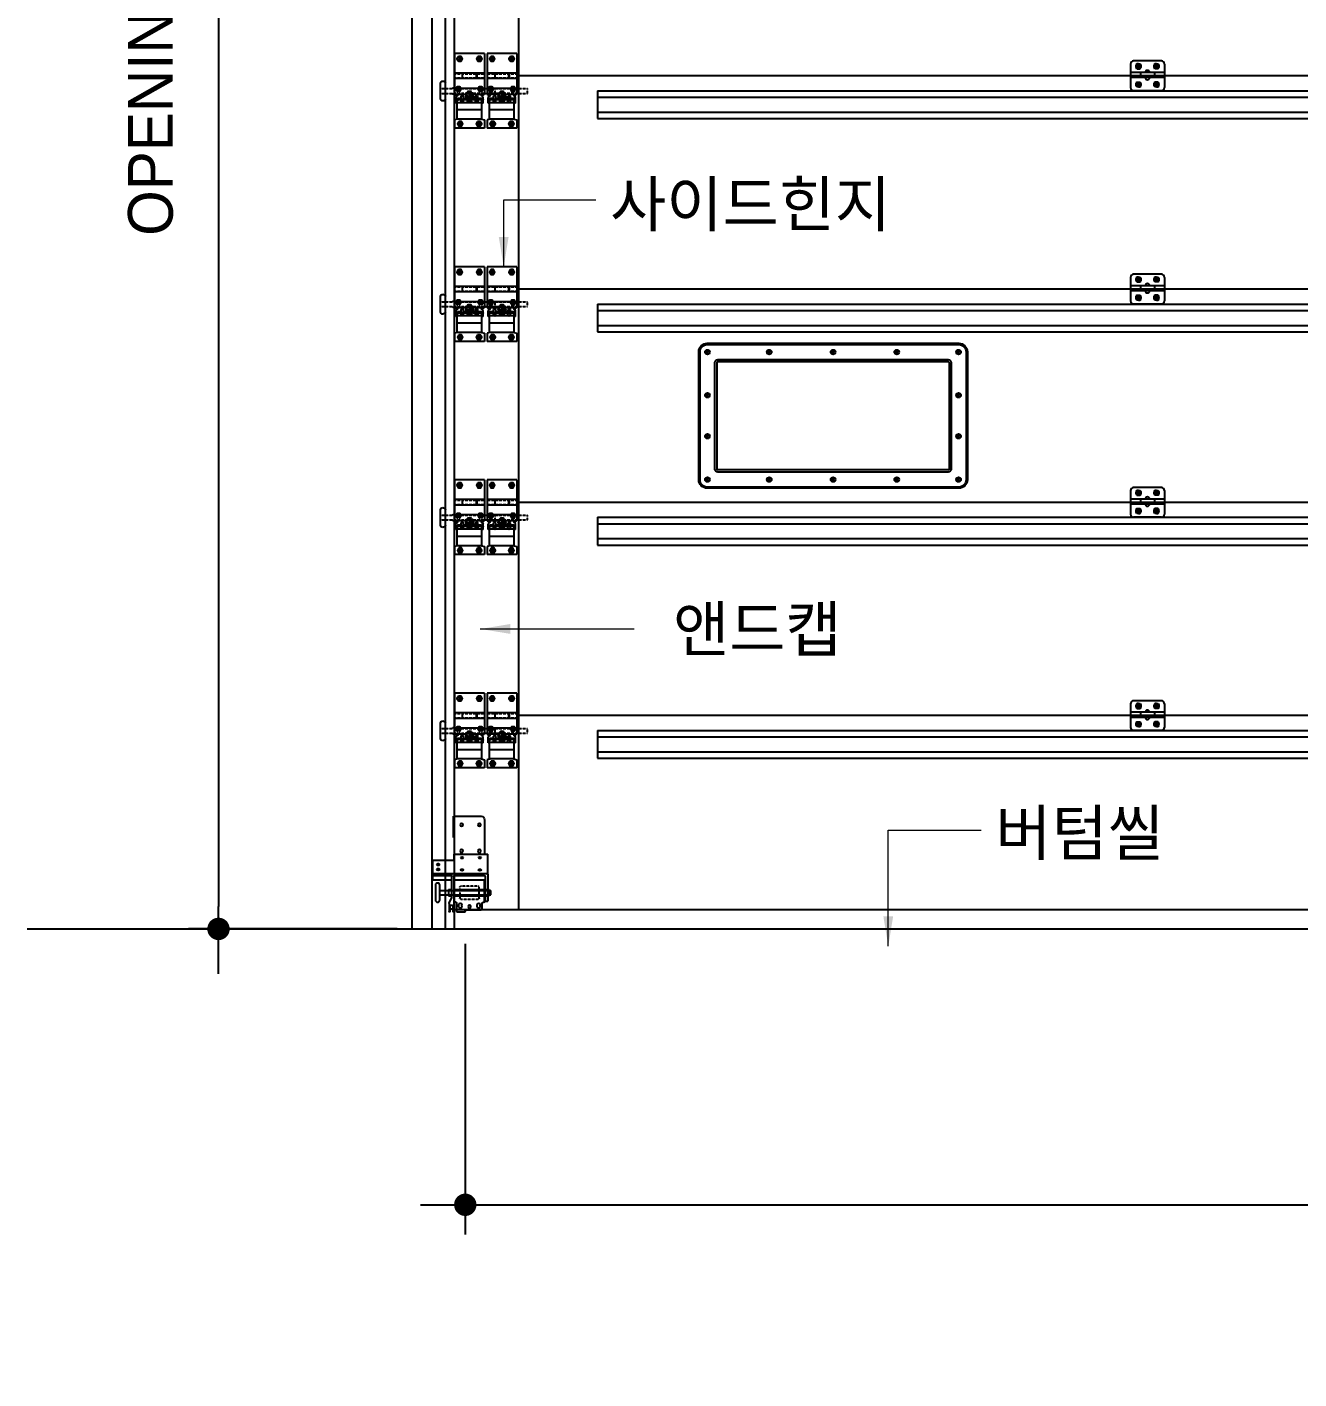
# Model space of a CAD drawing. Header units: millimetres. Extents: x 204328 to 274136, y -196910 to -178068.
# Drawn here: x 249607 to 252591, y -190559 to -187390 of the extents above; entities that cross this region are included whole.
import ezdxf

# ---------------------------------------------------------------- set-up
doc = ezdxf.new("R2010")
doc.units = ezdxf.units.MM
doc.linetypes.add('HIDDEN', pattern=[0.375, 0.25, -0.125])
doc.layers.get('Defpoints').update_dxf_attribs({"color": 140})
doc.layers.add('A-DIMS', color=7, linetype='Continuous', lineweight=25)
doc.layers.add('A-MKXS-TEXT1', color=3, linetype='Continuous', lineweight=25)
for name, color, linetype in [('CONC', 2, 'Continuous'), ('FIN', 8, 'Continuous'), ('LINE', 8, 'Continuous'), ('OHD Frame', 2, 'Continuous')]:
    doc.layers.add(name, color=color, linetype=linetype)
doc.styles.add('HY울릉도L', font='')
doc.styles.add('돋움', font='')
doc.styles.add('돋움체', font='')
doc.styles.get('HY울릉도L').set_extended_font_data('Dotum')
doc.styles.get('돋움').set_extended_font_data('Dotum')
doc.styles.get('돋움체').set_extended_font_data('DotumChe')
doc.dimstyles.new('CDIM', dxfattribs={"dimtxt": 3, "dimasz": 1.5, "dimexe": 2, "dimexo": 1, "dimgap": 1, "dimtad": 1, "dimdec": 0, "dimrnd": 0.5, "dimzin": 0, "dimdsep": 32, "dimlunit": 6, "dimtxsty": 'HY울릉도L', "dimblk1": '_CIDOT', "dimblk2": '_CIDOT', "dimsah": 1, "dimcen": 5.5, "dimclrd": 2, "dimclre": 2, "dimclrt": 7, "dimadec": 0, "dimazin": 0, "dimtfac": 1, "dimtdec": 0, "dimtix": 1, "dimtmove": 2, "dimatfit": 1, "dimldrblk": '_CIDOT', "dimfxl": 1, "dimtolj": 1, "dimtzin": 0, "dimlwd": -1, "dimarcsym": 0})
doc.dimstyles.new('ISO-25', dxfattribs={"dimtxt": 2.5, "dimasz": 2.5, "dimexe": 1.25, "dimexo": 0.625, "dimtad": 1, "dimdsep": 46, "dimtxsty": 'Standard', "dimcen": 2.5, "dimadec": 0, "dimazin": 0, "dimtfac": 1, "dimtmove": 0, "dimatfit": 3, "dimfxl": 1, "dimarcsym": 0})

# ---------------------------------------------------------------- blocks, each defined once
blk = doc.blocks.new('중간힌지')
at = {"color": 8, "linetype": 'Continuous'}
for p, q in [((-53555.8, -19808.1), (-53620.8, -19808.1)), ((-53593.3, -19835.2), (-53628.3, -19835.2)), ((-53548.3, -19835.2), (-53593.3, -19835.2)), ((-53593.3, -19847.2), (-53628.3, -19847.2)), ((-53548.3, -19847.2), (-53593.3, -19847.2)), ((-53555.8, -19878.1), (-53620.8, -19878.1))]:
    blk.add_line(p, q, dxfattribs=at)
at = {"color": 8}
for p, q in [((-53628.3, -19815.6), (-53628.3, -19870.6)), ((-53613.2, -19815), (-53615, -19817.5)), ((-53615, -19817.5), (-53615, -19823.8)), ((-53613.2, -19826.3), (-53615, -19823.8)), ((-53609.3, -19815), (-53613.2, -19815)), ((-53613.2, -19826.3), (-53605.5, -19826.3)), ((-53609.3, -19815), (-53605.5, -19815)), ((-53605.5, -19815), (-53603.7, -19817.5)), ((-53605.5, -19826.3), (-53603.7, -19823.8)), ((-53604.6, -19835.2), (-53604.6, -19847.2)), ((-53603.7, -19817.5), (-53603.7, -19823.8)), ((-53571.2, -19815), (-53573, -19817.5)), ((-53573, -19817.5), (-53573, -19823.8)), ((-53571.2, -19826.3), (-53573, -19823.8)), ((-53572.1, -19835.2), (-53572.1, -19847.2)), ((-53567.3, -19815), (-53571.2, -19815)), ((-53563.5, -19826.3), (-53571.2, -19826.3)), ((-53567.3, -19815), (-53563.5, -19815)), ((-53563.5, -19815), (-53561.7, -19817.5)), ((-53563.5, -19826.3), (-53561.7, -19823.8)), ((-53561.7, -19817.5), (-53561.7, -19823.8)), ((-53548.3, -19815.6), (-53548.3, -19870.6)), ((-53613.2, -19857.6), (-53615, -19860)), ((-53615, -19866.3), (-53615, -19860)), ((-53613.2, -19868.8), (-53615, -19866.3)), ((-53613.2, -19857.6), (-53605.5, -19857.6)), ((-53609.3, -19868.8), (-53613.2, -19868.8)), ((-53609.3, -19868.8), (-53605.5, -19868.8)), ((-53605.5, -19857.6), (-53603.7, -19860)), ((-53605.5, -19868.8), (-53603.7, -19866.3)), ((-53603.7, -19866.3), (-53603.7, -19860)), ((-53571.2, -19857.6), (-53573, -19860)), ((-53573, -19866.3), (-53573, -19860)), ((-53571.2, -19868.8), (-53573, -19866.3)), ((-53563.5, -19857.6), (-53571.2, -19857.6)), ((-53567.3, -19868.8), (-53571.2, -19868.8)), ((-53567.3, -19868.8), (-53563.5, -19868.8)), ((-53563.5, -19857.6), (-53561.7, -19860)), ((-53563.5, -19868.8), (-53561.7, -19866.3)), ((-53561.7, -19866.3), (-53561.7, -19860))]:
    blk.add_line(p, q, dxfattribs=at)
for centre, radius in [((-53609.3, -19820.6), 5.62), ((-53609.3, -19820.6), 3.53), ((-53609.3, -19820.6), 2.7), ((-53567.3, -19820.6), 5.62), ((-53567.3, -19820.6), 3.53), ((-53567.3, -19820.6), 2.7), ((-53609.3, -19863.2), 5.62), ((-53609.3, -19863.2), 3.53), ((-53609.3, -19863.2), 2.7), ((-53567.3, -19863.2), 5.62), ((-53567.3, -19863.2), 3.53), ((-53567.3, -19863.2), 2.7)]:
    blk.add_circle(centre, radius, dxfattribs=at)
for centre, radius, start, end in [((-53620.8, -19815.6), 7.5, 90, 180), ((-53555.8, -19815.6), 7.5, 0, 90), ((-53588.3, -19835.2), 5, 0, 180), ((-53620.8, -19870.6), 7.5, 180, 270), ((-53588.3, -19847.2), 5, 180, 0), ((-53555.8, -19870.6), 7.5, 270, 0)]:
    blk.add_arc(centre, radius, start, end, dxfattribs=at)
blk = doc.blocks.new('사이드힌지 입면')
at = {"color": 8}
for p, q in [((0, 175), (70, 175)), ((0, 175), (0, 79)), ((70, 175), (70, 79)), ((0, 129), (18, 129)), ((18, 129), (18, 116)), ((18.8, 129), (51.2, 129)), ((18.8, 116), (18.8, 129)), ((51.2, 116), (51.2, 129)), ((52, 129), (70, 129)), ((52, 129), (52, 116)), ((0, 116), (18, 116)), ((18.8, 116), (51.2, 116)), ((52, 116), (70, 116)), ((91.5, 68.7), (91.5, 105.3)), ((103, 68.7), (103, 105.2)), ((0, 93), (70, 93)), ((0, 79), (28, 79)), ((5.7, 75.3), (1, 79)), ((3, 58.6), (3, 71.8)), ((7, 76.6), (4, 79)), ((6, 22), (6, 64.2)), ((7, 69.2), (15.2, 69.2)), ((8, 66.2), (15, 66.2)), ((15, 61.5), (15, 66.2)), ((15.2, 69.2), (15.2, 74.7)), ((15.2, 61.6), (15.2, 65.5)), ((15.5, 68.5), (15.5, 74.6)), ((15.8, 65), (20.2, 65)), ((16, 68), (20, 68)), ((20.5, 68.5), (20.5, 74.6)), ((20.7, 69.2), (20.7, 74.7)), ((20.7, 69.2), (25.6, 69.2)), ((20.7, 61.6), (20.7, 65.5)), ((21, 69.2), (25.6, 69.2)), ((21, 66.2), (25.6, 66.2)), ((21, 66.2), (25.6, 66.2)), ((21, 61.5), (21, 66.2)), ((21, 65.6), (21, 65.7)), ((26.3, 70.9), (25.6, 69.2)), ((26, 74.9), (26, 73.7)), ((28, 82.1), (28, 76.2)), ((28, 76.2), (35, 73.2)), ((28.1, 72.2), (29.3, 72.2)), ((29.7, 71.5), (28.3, 68)), ((34.1, 79.2), (28.9, 80.8)), ((30, 60.1), (30, 71.2)), ((30.1, 83.7), (30.8, 83.7)), ((30.3, 67.3), (30.3, 70.7)), ((30.3, 70.7), (39.8, 70.7)), ((30.3, 67.3), (39.8, 67.3)), ((30.5, 84.3), (30.6, 84.4)), ((30.9, 83.8), (30.5, 84.1)), ((30.5, 83.4), (30.9, 83.7)), ((30.9, 82.9), (30.5, 83.2)), ((30.5, 82.5), (30.9, 82.8)), ((30.9, 82), (30.5, 82.3)), ((30.5, 81.5), (30.9, 81.9)), ((30.9, 81.1), (30.5, 81.4)), ((30.7, 80.8), (30.9, 81)), ((35, 78.1), (35, 73.2)), ((35, 73.2), (42, 76.2)), ((35.9, 79.2), (41.1, 80.8)), ((39.5, 83.8), (39.1, 84.1)), ((39.1, 83.4), (39.5, 83.7)), ((39.5, 82.9), (39.1, 83.2)), ((39.1, 82.5), (39.5, 82.8)), ((39.5, 82), (39.1, 82.3)), ((39.1, 81.5), (39.5, 81.9)), ((39.5, 81.1), (39.1, 81.4)), ((39.1, 80.6), (39.5, 81)), ((39.5, 83.7), (39.9, 83.7)), ((39.8, 67.3), (39.8, 70.7)), ((40, 60.1), (40, 71.2)), ((40, 69.2), (49.2, 69.2)), ((40, 66.2), (49, 66.2)), ((42, 82.1), (42, 76.2)), ((42, 79), (70, 79)), ((44, 74.9), (44, 73.7)), ((49, 61.5), (49, 66.2)), ((49, 65.6), (49, 65.7)), ((49.2, 61.6), (49.2, 65.5)), ((49.2, 69.2), (49.2, 74.7)), ((49.5, 68.5), (49.5, 74.6)), ((54.2, 65), (49.7, 65)), ((54, 68), (50, 68)), ((54.5, 68.5), (54.5, 74.6)), ((54.7, 61.6), (54.7, 65.5)), ((54.7, 69.2), (54.7, 74.7)), ((54.7, 69.2), (63, 69.2)), ((55, 66.2), (62, 66.2)), ((55, 61.5), (55, 66.2)), ((63, 76.6), (66, 79)), ((64, 22), (64, 64.2)), ((64.3, 75.3), (69, 79)), ((67, 58.6), (67, 71.8)), ((3, 58.6), (6, 58.6)), ((6, 59.5), (64, 59.5)), ((6, 42.5), (64, 42.5)), ((30, 60.1), (40, 60.1)), ((64, 58.6), (67, 58.6)), ((7, 21), (0, 19)), ((0, 19), (0, 0)), ((0, 0), (70, 0)), ((7, 21), (63, 21)), ((63, 21), (70, 19)), ((70, 19), (70, 0))]:
    blk.add_line(p, q, dxfattribs=at)
at = {"color": 8, "linetype": 'HIDDEN'}
for p, q in [((70, 127.5), (0, 127.5)), ((70, 117.5), (0, 117.5)), ((70, 92.5), (-25, 92.5)), ((-25, 81.5), (-25, 92.5)), ((70, 81.5), (-25, 81.5)), ((0, 81), (70, 81)), ((103, 92.5), (76, 92.5)), ((103, 81.5), (76, 81.5))]:
    blk.add_line(p, q, dxfattribs=at)
at = {"color": 8}
for points in [[(15.2, 168.1), (18.5, 162.5), (15.2, 156.9), (8.8, 156.9), (5.5, 162.5), (8.8, 168.1)], [(61.2, 168.1), (64.5, 162.5), (61.2, 156.9), (54.8, 156.9), (51.5, 162.5), (54.8, 168.1)], [(16.2, 15.6), (19.5, 10), (16.2, 4.4), (9.8, 4.4), (6.5, 10), (9.8, 15.6)], [(60.2, 15.6), (63.5, 10), (60.2, 4.4), (53.8, 4.4), (50.5, 10), (53.8, 15.6)]]:
    blk.add_lwpolyline(points, close=True, dxfattribs=at)
for points in [[(3.6, 93), (5.8, 96.6), (12.2, 96.6), (14.4, 93)], [(55.6, 93), (57.8, 96.6), (64.2, 96.6), (66.4, 93)]]:
    blk.add_lwpolyline(points, dxfattribs=at)
at = {"color": 8, "linetype": 'HIDDEN'}
for points in [[(14.4, 93), (15.5, 91), (12.2, 85.4), (5.8, 85.4), (2.5, 91), (3.6, 93)], [(66.4, 93), (67.5, 91), (64.2, 85.4), (57.8, 85.4), (54.5, 91), (55.6, 93)]]:
    blk.add_lwpolyline(points, dxfattribs=at)
at = {"color": 8}
for centre, radius in [((12, 162.5), 3.53), ((12, 162.5), 2.7), ((58, 162.5), 3.53), ((58, 162.5), 2.7), ((13, 10), 3.53), ((13, 10), 2.7), ((57, 10), 3.53), ((57, 10), 2.7)]:
    blk.add_circle(centre, radius, dxfattribs=at)
for centre, radius, start, end in [((98.2, 103.2), 7.07, 92.0158, 162.759), ((98, 105.2), 5, 0, 90), ((7.9, 70.8), 4.96, 102.1217, 168.8588), ((7, 65.2), 4, 90, 180), ((8, 64.2), 2, 90, 180), ((9, 91), 3.53, 33.9806, 146.0194), ((6.7, 76.2), 0.5, 282.1217, 51.4669), ((9, 91), 2.7, 47.0512, 132.9488), ((14.2, 65.5), 1.09, 2.0148, 39.6589), ((18, 72.2), 3.76, 42.9905, 137.0095), ((14.4, 68.5), 1.09, 2.0148, 39.6589), ((15.8, 65.5), 0.5, 180, 270), ((18, 72.2), 3.51, 44.5745, 135.4255), ((16, 68.5), 0.5, 180, 270), ((20, 68.5), 0.5, 270, 0), ((20.2, 65.5), 0.5, 270, 0), ((21.6, 68.5), 1.09, 140.3411, 177.9852), ((21.8, 65.5), 1.09, 140.3411, 177.9852), ((25.6, 69.2), 3, 270, 338.125), ((28.1, 70.2), 2, 90, 158.125), ((28.8, 80), 0.811, 82.9492, 174.5861), ((29.3, 71.7), 0.5, 338.125, 90), ((35, 80.3), 14.1, 249.2199, 290.7801), ((35, 78), 14.1, 249.2199, 290.7801), ((30.6, 84.2), 0.0908, 135, 225), ((36.1, 105.7), 22.2, 255.4144, 258.0189), ((30.6, 83.3), 0.0908, 135, 225), ((36.1, 104.8), 22.2, 255.4144, 278.8608), ((30.6, 82.4), 0.0908, 135, 225), ((36.1, 103.8), 22.2, 255.4144, 278.8608), ((30.6, 81.5), 0.0908, 135, 225), ((36.1, 102.9), 22.2, 255.4144, 278.8608), ((30.8, 83.8), 0.0908, 315, 45), ((30.8, 82.8), 0.0908, 315, 45), ((30.8, 81.9), 0.0908, 315, 45), ((30.8, 81), 0.0908, 315, 45), ((33.7, 78), 1.34, 7.0056, 69.4682), ((36.1, 105.7), 22.2, 265.0057, 278.8608), ((36.3, 78), 1.34, 110.5318, 172.9944), ((39.2, 84.2), 0.0908, 171.3665, 225), ((39.2, 83.3), 0.0908, 135, 225), ((39.2, 82.4), 0.0908, 135, 225), ((39.2, 81.5), 0.0908, 135, 225), ((39.4, 83.8), 0.0908, 315, 45), ((39.4, 82.8), 0.0908, 315, 45), ((39.4, 81.9), 0.0908, 315, 45), ((39.4, 81), 0.0908, 315, 45), ((41.2, 80), 0.811, 5.4139, 97.0508), ((48.2, 65.5), 1.09, 2.0148, 39.6589), ((49.7, 65.5), 0.5, 180, 270), ((52, 72.2), 3.76, 42.9905, 137.0095), ((48.4, 68.5), 1.09, 2.0148, 39.6589), ((52, 72.2), 3.51, 44.5745, 135.4255), ((50, 68.5), 0.5, 180, 270), ((54, 68.5), 0.5, 270, 360), ((54.2, 65.5), 0.5, 270, 0), ((55.6, 68.5), 1.09, 140.3411, 177.9852), ((55.8, 65.5), 1.09, 140.3411, 177.9852), ((61, 91), 3.53, 33.9806, 146.0194), ((61, 91), 2.7, 47.0512, 132.9488), ((62, 64.2), 2, 0, 90), ((63.3, 76.2), 0.5, 128.5331, 257.8783), ((63, 65.2), 4, 0, 90), ((62.1, 70.8), 4.96, 11.1412, 77.8783), ((98.2, 70.8), 7.07, 197.241, 267.9842), ((98, 68.7), 5, 270, 0), ((18, 63.8), 3.76, 217.0639, 322.9361), ((18, 63.8), 3.51, 218.4112, 321.5888), ((52, 63.8), 3.76, 217.0639, 322.9361), ((52, 63.8), 3.51, 218.4112, 321.5888), ((7, 22), 1, 180, 270), ((63, 22), 1, 270, 0)]:
    blk.add_arc(centre, radius, start, end, dxfattribs=at)
at = {"color": 8, "linetype": 'HIDDEN'}
for centre, radius, start, end in [((9, 91), 3.53, 146.0194, 33.9806), ((9, 91), 2.7, 132.9488, 47.0512), ((61, 91), 3.53, 146.0194, 33.9806), ((61, 91), 2.7, 132.9488, 47.0512), ((73, 91.2), 3.25, 22.4962, 157.5038), ((73, 82.7), 3.25, 202.4962, 337.5038)]:
    blk.add_arc(centre, radius, start, end, dxfattribs=at)
at = {"color": 8}
for centre, major_axis, ratio, start_param, end_param in [((35, 74.9), (-9, 0), 0.331338, 5.603511, 10.104452), ((35, 73.7), (-9, 0), 0.331338, 0, 0.583751), ((35, 82.1), (-7, 0), 0.311178, 5.481577, 10.226387), ((35, 73.7), (-9, 0), 0.331338, 0.935022, 3.141593), ((35, 81.1), (-4.5, 0), 0.246975, 0.264484, 3.078253)]:
    blk.add_ellipse(centre, major_axis=major_axis, ratio=ratio, start_param=start_param, end_param=end_param, dxfattribs=at)
at = {"color": 8, "extrusion": (0, 0, -1)}
blk.add_ellipse((35, 76.2), major_axis=(7, 0), ratio=0.426006, start_param=6.283185, end_param=9.424778, dxfattribs=at)
at = {"color": 8}
blk.add_ellipse((35, 84.7), major_axis=(-4.5, 0), ratio=0.246975, dxfattribs=at)
blk = doc.blocks.new('더블힌지입면')
at = {"color": 8}
for p, q in [((0, 175), (-70, 175)), ((-70, 175), (-70, 79)), ((0, 175), (0, 79)), ((-52, 129), (-70, 129)), ((-52, 129), (-52, 116)), ((-18.8, 129), (-51.2, 129)), ((-51.2, 116), (-51.2, 129)), ((-18.8, 116), (-18.8, 129)), ((0, 129), (-18, 129)), ((-18, 129), (-18, 116)), ((-52, 116), (-70, 116)), ((-18.8, 116), (-51.2, 116)), ((0, 116), (-18, 116)), ((0, 93), (-70, 93)), ((-42, 79), (-70, 79)), ((-64.3, 75.3), (-69, 79)), ((-67, 58.6), (-67, 71.8)), ((-63, 76.6), (-66, 79)), ((-64, 22), (-64, 64.2)), ((-54.8, 69.2), (-63, 69.2)), ((-55, 66.2), (-62, 66.2)), ((-55, 61.5), (-55, 66.2)), ((-54.8, 69.2), (-54.8, 74.7)), ((-54.8, 61.6), (-54.8, 65.5)), ((-54.5, 68.5), (-54.5, 74.6)), ((-54.2, 65), (-49.8, 65)), ((-54, 68), (-50, 68)), ((-49.5, 68.5), (-49.5, 74.6)), ((-49.2, 69.2), (-49.2, 74.7)), ((-40, 69.2), (-49.2, 69.2)), ((-49.2, 61.6), (-49.2, 65.5)), ((-40, 66.2), (-49, 66.2)), ((-49, 61.5), (-49, 66.2)), ((-49, 65.6), (-49, 65.7)), ((-44, 74.9), (-44, 73.7)), ((-42, 82.1), (-42, 76.2)), ((-35, 73.2), (-42, 76.2)), ((-35.9, 79.2), (-41.1, 80.8)), ((-40, 60.1), (-40, 71.2)), ((-39.5, 83.7), (-39.9, 83.7)), ((-39.8, 67.3), (-39.8, 70.7)), ((-30.2, 70.7), (-39.8, 70.7)), ((-30.2, 67.3), (-39.8, 67.3)), ((-39.5, 83.8), (-39.1, 84.1)), ((-39.1, 83.4), (-39.5, 83.7)), ((-39.5, 82.9), (-39.1, 83.2)), ((-39.1, 82.5), (-39.5, 82.8)), ((-39.5, 82), (-39.1, 82.3)), ((-39.1, 81.5), (-39.5, 81.9)), ((-39.5, 81.1), (-39.1, 81.4)), ((-39.1, 80.6), (-39.5, 81)), ((-35, 78.1), (-35, 73.2)), ((-28, 76.2), (-35, 73.2)), ((-34.1, 79.2), (-28.9, 80.8)), ((-30.9, 83.8), (-30.5, 84.1)), ((-30.5, 83.4), (-30.9, 83.7)), ((-30.9, 82.9), (-30.5, 83.2)), ((-30.5, 82.5), (-30.9, 82.8)), ((-30.9, 82), (-30.5, 82.3)), ((-30.5, 81.5), (-30.9, 81.9)), ((-30.9, 81.1), (-30.5, 81.4)), ((-30.7, 80.8), (-30.9, 81)), ((-30.1, 83.7), (-30.8, 83.7)), ((-30.5, 84.3), (-30.6, 84.4)), ((-30.2, 67.3), (-30.2, 70.7)), ((-30, 60.1), (-30, 71.2)), ((-29.7, 71.5), (-28.3, 68)), ((-28.1, 72.2), (-29.3, 72.2)), ((-28, 82.1), (-28, 76.2)), ((0, 79), (-28, 79)), ((-26.3, 70.9), (-25.6, 69.2)), ((-26, 74.9), (-26, 73.7)), ((-21, 69.2), (-25.6, 69.2)), ((-20.8, 69.2), (-25.6, 69.2)), ((-21, 66.2), (-25.6, 66.2)), ((-21, 66.2), (-25.6, 66.2)), ((-21, 61.5), (-21, 66.2)), ((-21, 65.6), (-21, 65.7)), ((-20.8, 69.2), (-20.8, 74.7)), ((-20.8, 61.6), (-20.8, 65.5)), ((-20.5, 68.5), (-20.5, 74.6)), ((-15.8, 65), (-20.2, 65)), ((-16, 68), (-20, 68)), ((-15.5, 68.5), (-15.5, 74.6)), ((-15.2, 69.2), (-15.2, 74.7)), ((-7, 69.2), (-15.2, 69.2)), ((-15.2, 61.6), (-15.2, 65.5)), ((-8, 66.2), (-15, 66.2)), ((-15, 61.5), (-15, 66.2)), ((-7, 76.6), (-4, 79)), ((-6, 22), (-6, 64.2)), ((-5.7, 75.3), (-1, 79)), ((-3, 58.6), (-3, 71.8)), ((-64, 58.6), (-67, 58.6)), ((-6, 59.5), (-64, 59.5)), ((-6, 42.5), (-64, 42.5)), ((-30, 60.1), (-40, 60.1)), ((-3, 58.6), (-6, 58.6)), ((-63, 21), (-70, 19)), ((-70, 19), (-70, 0)), ((0, 0), (-70, 0)), ((-7, 21), (-63, 21)), ((-7, 21), (0, 19)), ((0, 19), (0, 0))]:
    blk.add_line(p, q, dxfattribs=at)
at = {"color": 8, "linetype": 'HIDDEN'}
for p, q in [((-70, 127.5), (0, 127.5)), ((-70, 117.5), (0, 117.5)), ((-70, 92.5), (25, 92.5)), ((-70, 81.5), (25, 81.5)), ((0, 81), (-70, 81)), ((25, 81.5), (25, 92.5))]:
    blk.add_line(p, q, dxfattribs=at)
at = {"color": 8}
for points in [[(-61.2, 168.1), (-64.5, 162.5), (-61.2, 156.9), (-54.8, 156.9), (-51.5, 162.5), (-54.8, 168.1)], [(-15.2, 168.1), (-18.5, 162.5), (-15.2, 156.9), (-8.8, 156.9), (-5.5, 162.5), (-8.8, 168.1)], [(-60.2, 15.6), (-63.5, 10), (-60.2, 4.4), (-53.8, 4.4), (-50.5, 10), (-53.8, 15.6)], [(-16.2, 15.6), (-19.5, 10), (-16.2, 4.4), (-9.8, 4.4), (-6.5, 10), (-9.8, 15.6)]]:
    blk.add_lwpolyline(points, close=True, dxfattribs=at)
for points in [[(-55.6, 93), (-57.8, 96.6), (-64.2, 96.6), (-66.4, 93)], [(-3.6, 93), (-5.8, 96.6), (-12.2, 96.6), (-14.4, 93)]]:
    blk.add_lwpolyline(points, dxfattribs=at)
at = {"color": 8, "linetype": 'HIDDEN'}
for points in [[(-66.4, 93), (-67.5, 91), (-64.2, 85.4), (-57.8, 85.4), (-54.5, 91), (-55.6, 93)], [(-14.4, 93), (-15.5, 91), (-12.2, 85.4), (-5.8, 85.4), (-2.5, 91), (-3.6, 93)]]:
    blk.add_lwpolyline(points, dxfattribs=at)
at = {"color": 8}
for centre, radius in [((-58, 162.5), 3.53), ((-58, 162.5), 2.7), ((-12, 162.5), 3.53), ((-12, 162.5), 2.7), ((-57, 10), 3.53), ((-57, 10), 2.7), ((-13, 10), 3.53), ((-13, 10), 2.7)]:
    blk.add_circle(centre, radius, dxfattribs=at)
for centre, radius, start, end in [((-62.1, 70.8), 4.96, 102.1217, 168.8588), ((-63, 65.2), 4, 90, 180), ((-62, 64.2), 2, 90, 180), ((-61, 91), 3.53, 33.9806, 146.0194), ((-63.3, 76.2), 0.5, 282.1217, 51.4669), ((-61, 91), 2.7, 47.0512, 132.9488), ((-55.8, 65.5), 1.09, 2.0148, 39.6589), ((-55.6, 68.5), 1.09, 2.0148, 39.6589), ((-54.2, 65.5), 0.5, 180, 270), ((-52, 72.2), 3.76, 42.9905, 137.0095), ((-52, 72.2), 3.51, 44.5745, 135.4255), ((-54, 68.5), 0.5, 180, 270), ((-50, 68.5), 0.5, 270, 0), ((-49.8, 65.5), 0.5, 270, 0), ((-48.4, 68.5), 1.09, 140.3411, 177.9852), ((-48.2, 65.5), 1.09, 140.3411, 177.9852), ((-41.2, 80), 0.811, 82.9492, 174.5861), ((-35, 80.3), 14.1, 249.2199, 290.7801), ((-35, 78), 14.1, 249.2199, 290.7801), ((-39.4, 83.8), 0.0908, 135, 225), ((-36.1, 105.7), 22.2, 261.1392, 274.9943), ((-36.1, 104.8), 22.2, 261.1392, 284.5856), ((-39.4, 82.8), 0.0908, 135, 225), ((-36.1, 103.8), 22.2, 261.1392, 284.5856), ((-39.4, 81.9), 0.0908, 135, 225), ((-36.1, 102.9), 22.2, 261.1392, 284.5856), ((-39.4, 81), 0.0908, 135, 225), ((-39.2, 84.2), 0.0908, 315, 8.6335), ((-39.2, 83.3), 0.0908, 315, 45), ((-39.2, 82.4), 0.0908, 315, 45), ((-39.2, 81.5), 0.0908, 315, 45), ((-36.3, 78), 1.34, 7.0056, 69.4682), ((-33.7, 78), 1.34, 110.5318, 172.9944), ((-36.1, 105.7), 22.2, 281.9811, 284.5856), ((-30.8, 83.8), 0.0908, 135, 225), ((-30.8, 82.8), 0.0908, 135, 225), ((-30.8, 81.9), 0.0908, 135, 225), ((-30.8, 81), 0.0908, 135, 225), ((-30.6, 84.2), 0.0908, 315, 45), ((-30.6, 83.3), 0.0908, 315, 45), ((-30.6, 82.4), 0.0908, 315, 45), ((-30.6, 81.5), 0.0908, 315, 45), ((-29.3, 71.7), 0.5, 90, 201.875), ((-28.8, 80), 0.811, 5.4139, 97.0508), ((-25.6, 69.2), 3, 201.875, 270), ((-28.1, 70.2), 2, 21.875, 90), ((-21.8, 65.5), 1.09, 2.0148, 39.6589), ((-21.6, 68.5), 1.09, 2.0148, 39.6589), ((-20.2, 65.5), 0.5, 180, 270), ((-18, 72.2), 3.76, 42.9905, 137.0095), ((-18, 72.2), 3.51, 44.5745, 135.4255), ((-20, 68.5), 0.5, 180, 270), ((-16, 68.5), 0.5, 270, 0), ((-15.8, 65.5), 0.5, 270, 0), ((-14.4, 68.5), 1.09, 140.3411, 177.9852), ((-14.2, 65.5), 1.09, 140.3411, 177.9852), ((-9, 91), 3.53, 33.9806, 146.0194), ((-9, 91), 2.7, 47.0512, 132.9488), ((-8, 64.2), 2, 0, 90), ((-6.7, 76.2), 0.5, 128.5331, 257.8783), ((-7, 65.2), 4, 0, 90), ((-7.9, 70.8), 4.96, 11.1412, 77.8783), ((-52, 63.8), 3.76, 217.0639, 322.9361), ((-52, 63.8), 3.51, 218.4112, 321.5888), ((-18, 63.8), 3.76, 217.0639, 322.9361), ((-18, 63.8), 3.51, 218.4112, 321.5888), ((-63, 22), 1, 180, 270), ((-7, 22), 1, 270, 0)]:
    blk.add_arc(centre, radius, start, end, dxfattribs=at)
at = {"color": 8, "linetype": 'HIDDEN'}
for centre, radius, start, end in [((-61, 91), 3.53, 146.0194, 33.9806), ((-61, 91), 2.7, 132.9488, 47.0512), ((-9, 91), 3.53, 146.0194, 33.9806), ((-9, 91), 2.7, 132.9488, 47.0512)]:
    blk.add_arc(centre, radius, start, end, dxfattribs=at)
at = {"color": 8, "extrusion": (0, 0, -1)}
for centre, major_axis, ratio, start_param, end_param in [((-35, 74.9), (9, 0), 0.331338, -0.679674, 3.821266), ((-35, 73.7), (-9, 0), 0.331338, 4.076615, 6.283185), ((-35, 82.1), (7, 0), 0.311178, -0.801609, 3.943201), ((-35, 84.7), (-4.5, 0), 0.246975, 3.141593, 9.424778), ((-35, 81.1), (-4.5, 0), 0.246975, 3.406077, 6.219845), ((-35, 73.7), (9, 0), 0.331338, 0, 0.583751)]:
    blk.add_ellipse(centre, major_axis=major_axis, ratio=ratio, start_param=start_param, end_param=end_param, dxfattribs=at)
at = {"color": 8}
blk.add_ellipse((-35, 76.2), major_axis=(-7, 0), ratio=0.426006, start_param=0, end_param=3.141593, dxfattribs=at)
at = {"xscale": -1}
blk.add_blockref('사이드힌지 입면', (-76, 0), dxfattribs=at)
blk = doc.blocks.new('_CIDOT')
at = {"color": 0, "linetype": 'ByBlock'}
blk.add_line((2, 0), (-1, 0), dxfattribs=at)
at = {"color": 0, "linetype": 'ByBlock', "const_width": 0.5}
blk.add_lwpolyline([(-0.25, 0, 1), (0.25, 0, 1)], format="xyb", close=True, dxfattribs=at)
blk = doc.blocks.new('*D49')
at = {"layer": 'A-DIMS', "lineweight": -2, "transparency": 16777216}
for p, q in [((250635.3, -189539), (250635.3, -190220.8)), ((259735.3, -189539), (259735.3, -190220.8))]:
    blk.add_line(p, q, dxfattribs=at)
at = {"layer": 'A-DIMS', "transparency": 16777216}
blk.add_line((250687.8, -190150.8), (259682.8, -190150.8), dxfattribs=at)
at = {"layer": 'Defpoints', "color": 0, "transparency": 16777216}
for p in [(250635.3, -189504, 0), (259735.3, -189504, 0), (259735.3, -190150.8)]:
    blk.add_point(p, dxfattribs=at)
at = {"layer": 'A-DIMS', "transparency": 16777216, "xscale": 52.5, "yscale": 52.5, "zscale": 52.5, "rotation": 180}
blk.add_blockref('_CIDOT', (250635.3, -190150.8), dxfattribs=at)
at = {"layer": 'A-DIMS', "transparency": 16777216, "xscale": 52.5, "yscale": 52.5, "zscale": 52.5}
blk.add_blockref('_CIDOT', (259735.3, -190150.8), dxfattribs=at)
at = {"layer": 'A-DIMS', "color": 3, "transparency": 16777216, "insert": (255185.3, -190051.9), "char_height": 105, "attachment_point": 5, "style": '돋움'}
blk.add_mtext('\\A1;DOOR OPENING WIDTH ="9,300 or 9,500"', dxfattribs=at)
blk = doc.blocks.new('*D50')
at = {"layer": 'A-DIMS', "lineweight": -2, "transparency": 16777216}
for p, q in [((250475.3, -184504), (249986.5, -184504)), ((250475.3, -189504), (249986.5, -189504))]:
    blk.add_line(p, q, dxfattribs=at)
at = {"layer": 'A-DIMS', "transparency": 16777216}
blk.add_line((250056.5, -184556.5), (250056.5, -189451.5), dxfattribs=at)
at = {"layer": 'Defpoints', "color": 0, "transparency": 16777216}
for p in [(250510.3, -184504, 0), (250056.5, -189504), (250510.3, -189504, 0)]:
    blk.add_point(p, dxfattribs=at)
at = {"layer": 'A-DIMS', "transparency": 16777216, "xscale": 52.5, "yscale": 52.5, "zscale": 52.5}
for p, rotation in [((250056.5, -184504), 90), ((250056.5, -189504), 270)]:
    blk.add_blockref('_CIDOT', p, dxfattribs=dict(at, rotation=rotation))
at = {"layer": 'A-DIMS', "color": 3, "transparency": 16777216, "insert": (249906.5, -187004), "char_height": 105, "attachment_point": 5, "rotation": 90, "style": '돋움'}
blk.add_mtext('\\A1;OPENING HEIGHT ="5,000"', dxfattribs=at)
blk = doc.blocks.new('도어추락방지장치 입면')
at = {"color": 8, "linetype": 'Continuous'}
for p, q in [((117508.1, 7598.5, 0), (117508.1, 7517.5, 0)), ((117581.1, 7606.5, 0), (117516.1, 7606.5, 0)), ((117581.1, 7556.5, 0), (117581.1, 7606.5, 0)), ((117578.1, 7517.5, 0), (117578.1, 7556.5, 0)), ((117581.1, 7556.5, 0), (117578.1, 7556.5, 0)), ((117580.1, 7517.5, 0), (117500.1, 7517.5, 0)), ((117500.1, 7469.5, 0), (117500.1, 7517.5, 0)), ((117580.1, 7517.5, 0), (117580.1, 7502.5, 0)), ((117580.1, 7502.5, 0), (117630.1, 7502.5, 0)), ((117580.1, 7502.5, 0), (117630.1, 7502.5, 0)), ((117630.1, 7502.5, 0), (117630.1, 7457.5, 0)), ((117630.1, 7502.5, 0), (117630.1, 7502.5, 0)), ((117580.1, 7457.5, 0), (117506.1, 7457.5, 0)), ((117508.1, 7405.8, 0), (117508.1, 7457.5, 0)), ((117578.1, 7405.8, 0), (117578.1, 7457.5, 0)), ((117630.1, 7457.5, 0), (117585.1, 7457.5, 0)), ((117497.1, 7435, 0), (117497.1, 7420, 0)), ((117580.1, 7435, 0), (117497.1, 7435, 0)), ((117580.1, 7420, 0), (117497.1, 7420, 0)), ((117592.1, 7435, 0), (117585.1, 7435, 0)), ((117592.1, 7420, 0), (117585.1, 7420, 0)), ((117592.1, 7435, 0), (117592.1, 7420, 0)), ((117512.1, 7404.8, 0), (117509.1, 7404.8, 0)), ((117513.1, 7390.5, 0), (117513.1, 7403.8, 0)), ((117553.1, 7387.5, 0), (117516.1, 7387.5, 0)), ((117518.1, 7394.6, 0), (117518.1, 7399.2, 0)), ((117524.9, 7394.6, 0), (117524.9, 7399.2, 0)), ((117553.1, 7383.5, 0), (117553.1, 7387.5, 0)), ((117561.3, 7394.6, 0), (117561.3, 7399.2, 0)), ((117568.1, 7394.6, 0), (117568.1, 7399.2, 0)), ((117573.1, 7383.5, 0), (117573.1, 7403.8, 0)), ((117574.1, 7404.8, 0), (117577.1, 7404.8, 0)), ((117572.1, 7382.5, 0), (117554.1, 7382.5, 0))]:
    blk.add_line(p, q, dxfattribs=at)
for p, q in [((117500.1, 7469.5, 0), (117500.1, 7407.6, 0)), ((117630.1, 7472.5, 0), (117503.1, 7472.5, 0)), ((117506.1, 7464.5, 0), (117506.1, 7407.6, 0)), ((117577.1, 7467.5, 0), (117509.1, 7467.5, 0)), ((117580.1, 7464.5, 0), (117580.1, 7383.5, 0)), ((117585.1, 7469.5, 0), (117585.1, 7414.8, 0)), ((117630.1, 7467.5, 0), (117585.1, 7467.5, 0)), ((117506.1, 7407.6, 0), (117500.1, 7407.6, 0)), ((117582.1, 7396.5, 0), (117582.1, 7383.5, 0)), ((117583.1, 7397.5, 0), (117588.1, 7397.5, 0)), ((117591, 7402.7, 0), (117585.2, 7414.3, 0)), ((117589.1, 7396.5, 0), (117589.1, 7383.5, 0)), ((117591.1, 7402.2, 0), (117591.1, 7383.5, 0))]:
    blk.add_line(p, q)
at = {"color": 4}
for p, q in [((117592.1, 7432.5, 0), (117493.1, 7432.5, 0)), ((117493.1, 7422.5, 0), (117493.1, 7432.5, 0)), ((117592.1, 7422.5, 0), (117493.1, 7422.5, 0)), ((117613.1, 7432.5, 0), (117593.4, 7432.5, 0)), ((117613.1, 7422.5, 0), (117593.4, 7422.5, 0))]:
    blk.add_line(p, q, dxfattribs=at)
at = {"color": 4, "elevation": 0}
blk.add_lwpolyline([(117618.1, 7405), (117618.1, 7405, -0.414214), (117613.1, 7410), (117613.1, 7445, -0.414214), (117618.1, 7450), (117618.1, 7450, -0.414214), (117623.1, 7445), (117623.1, 7410, -0.414214)], format="xyb", close=True, dxfattribs=at)
at = {"color": 8, "linetype": 'HIDDEN', "elevation": 0}
blk.add_lwpolyline([(117563.6, 7412.5), (117522.6, 7412.5, -0.414214), (117520.6, 7414.5), (117520.6, 7440.5, -0.414214), (117522.6, 7442.5), (117563.6, 7442.5, -0.414214), (117565.6, 7440.5), (117565.6, 7414.5, -0.414214)], format="xyb", close=True, dxfattribs=at)
at = {"color": 8, "linetype": 'Continuous'}
for centre in [(117520.1, 7586.5, 0), (117561.7, 7586.5, 0), (117520.1, 7525.1, 0), (117561.7, 7525.1, 0), (117543.1, 7394.6, 0)]:
    blk.add_circle(centre, 3.4, dxfattribs=at)
for centre, radius, start, end in [((117516.1, 7598.5, 0), 8, 90, 180), ((117519.1, 7508.7, 0), 3, 0, 180), ((117519.1, 7510.9, 0), 3.76, 217.1345, 322.8655), ((117519.1, 7479, 0), 3.76, 37.1345, 142.8655), ((117519.1, 7481.3, 0), 3, 180, 0), ((117560.7, 7508.7, 0), 3, 0, 180), ((117560.7, 7510.9, 0), 3.76, 217.1345, 322.8655), ((117560.7, 7479, 0), 3.76, 37.1345, 142.8655), ((117560.7, 7481.3, 0), 3, 180, 0), ((117616.6, 7492.4, 0), 3, 0, 180), ((117616.6, 7494.7, 0), 3.76, 217.1345, 322.8655), ((117616.6, 7480.3, 0), 3.76, 37.1345, 142.8655), ((117616.6, 7482.6, 0), 3, 180, 0), ((117509.1, 7405.8, 0), 1, 180, 270), ((117512.1, 7403.8, 0), 1, 0, 90), ((117516.1, 7390.5, 0), 3, 180, 270), ((117521.5, 7399.2, 0), 3.4, 0, 180), ((117521.5, 7394.6, 0), 3.4, 180, 0), ((117564.7, 7399.2, 0), 3.4, 0, 180), ((117564.7, 7394.6, 0), 3.4, 180, 0), ((117574.1, 7403.8, 0), 1, 90, 180), ((117577.1, 7405.8, 0), 1, 270, 0), ((117554.1, 7383.5, 0), 1, 180, 270), ((117572.1, 7383.5, 0), 1, 270, 0)]:
    blk.add_arc(centre, radius, start, end, dxfattribs=at)
for centre, radius, start, end in [((117503.1, 7469.5, 0), 3, 90, 180), ((117509.1, 7464.5, 0), 3, 90, 180), ((117577.1, 7464.5, 0), 3, 0, 90), ((117582.1, 7469.5, 0), 3, 0, 90), ((117583.1, 7396.5, 0), 1, 90, 180), ((117585.6, 7383.8, 0), 5.3, 48.6239, 131.3761), ((117586.1, 7414.8, 0), 1, 180, 206.4923), ((117588.1, 7396.5, 0), 1, 0, 90), ((117590.1, 7402.2, 0), 1, 0, 26.4923), ((117581.1, 7383.5, 0), 1, 180, 270), ((117581.1, 7383.5, 0), 1, 270, 0), ((117590.1, 7383.5, 0), 1, 180, 270), ((117590.1, 7383.5, 0), 1, 270, 0)]:
    blk.add_arc(centre, radius, start, end)
at = {"color": 4}
for centre, start, end in [((117592.7, 7432.5, 0), 0, 180), ((117592.7, 7422.5, 0), 180, 0)]:
    blk.add_arc(centre, 0.64, start, end, dxfattribs=at)

msp = doc.modelspace()

# ---------------------------------------------------------------- linework, layer by layer
at = {"color": 3}
for p, q in [((250558, -189504, 0), (250558, -181789.8, 0)), ((250588.8, -189504, 0), (250588.8, -181789.8, 0)), ((250610.3, -189504), (250610.3, -184404, 0)), ((259610.3, -187504, 0), (250760.4, -187504)), ((259610.3, -188004, 0), (250760.4, -188004)), ((259610.3, -188504, 0), (250760.4, -188504)), ((259610.3, -189004, 0), (250760.4, -189004))]:
    msp.add_line(p, q, dxfattribs=at)
at = {"color": 8, "linetype": 'Continuous'}
msp.add_line((250760.4, -184404, 0), (250760.4, -189459, 0), dxfattribs=at)
at = {"color": 5, "ltscale": 50}
for p, q in [((250945.4, -187539, 0), (259425.3, -187539, 0)), ((250945.4, -187539, 0), (250945.4, -187604, 0)), ((250945.4, -187554, 0), (259425.3, -187554, 0)), ((250945.4, -187589, 0), (259425.3, -187589, 0)), ((250945.4, -187604, 0), (259425.3, -187604, 0)), ((250945.4, -188039, 0), (259425.3, -188039, 0)), ((250945.4, -188039, 0), (250945.4, -188104, 0)), ((250945.4, -188054, 0), (259425.3, -188054, 0)), ((250945.4, -188089, 0), (259425.3, -188089, 0)), ((250945.4, -188104, 0), (259425.3, -188104, 0)), ((250945.4, -188539, 0), (259425.3, -188539, 0)), ((250945.4, -188539, 0), (250945.4, -188604, 0)), ((250945.4, -188554, 0), (259425.3, -188554, 0)), ((250945.4, -188589, 0), (259425.3, -188589, 0)), ((250945.4, -188604, 0), (259425.3, -188604, 0)), ((250945.4, -189039, 0), (259425.3, -189039, 0)), ((250945.4, -189039, 0), (250945.4, -189104, 0)), ((250945.4, -189054, 0), (259425.3, -189054, 0)), ((250945.4, -189089, 0), (259425.3, -189089, 0)), ((250945.4, -189104, 0), (259425.3, -189104, 0))]:
    msp.add_line(p, q, dxfattribs=at)
msp.add_line((259760.3, -189459, 0), (250610.3, -189459, 0))
at = {"elevation": 0}
for points in [[(251182.9, -188451), (251182.9, -188151, -0.414214), (251202.9, -188131), (251792.9, -188131, -0.414214), (251812.9, -188151), (251812.9, -188451, -0.414214), (251792.9, -188471), (251202.9, -188471, -0.414214)], [(251185.9, -188451), (251185.9, -188151, -0.414214), (251202.9, -188134), (251792.9, -188134, -0.414214), (251809.9, -188151), (251809.9, -188451, -0.414214), (251792.9, -188468), (251202.9, -188468, -0.414214)], [(251220.9, -188426), (251220.9, -188176, -0.414214), (251227.9, -188169), (251767.9, -188169, -0.414214), (251774.9, -188176), (251774.9, -188426, -0.414214), (251767.9, -188433), (251227.9, -188433, -0.414214)], [(251225.9, -188426), (251225.9, -188176, -0.414214), (251227.9, -188174), (251767.9, -188174, -0.414214), (251769.9, -188176), (251769.9, -188426, -0.414214), (251767.9, -188428), (251227.9, -188428, -0.414214)]]:
    msp.add_lwpolyline(points, format="xyb", close=True, dxfattribs=at)
for centre, radius in [((251203.4, -188151.5, 0), 5.5), ((251348.4, -188151.5, 0), 5.5), ((251497.9, -188151.5, 0), 5.5), ((251647.4, -188151.5, 0), 5.5), ((251792.4, -188151.5, 0), 5.5), ((251203.4, -188151.5, 0), 2.25), ((251348.4, -188151.5, 0), 2.25), ((251497.9, -188151.5, 0), 2.25), ((251647.4, -188151.5, 0), 2.25), ((251792.4, -188151.5, 0), 2.25), ((251203.4, -188253, 0), 5.5), ((251203.4, -188253, 0), 2.25), ((251792.4, -188253, 0), 5.5), ((251792.4, -188253, 0), 2.25), ((251203.4, -188349, 0), 5.5), ((251203.4, -188349, 0), 2.25), ((251792.4, -188349, 0), 5.5), ((251792.4, -188349, 0), 2.25), ((251203.4, -188450.5, 0), 5.5), ((251203.4, -188450.5, 0), 2.25), ((251348.4, -188450.5, 0), 5.5), ((251348.4, -188450.5, 0), 2.25), ((251497.9, -188450.5, 0), 5.5), ((251497.9, -188450.5, 0), 2.25), ((251647.4, -188450.5, 0), 5.5), ((251647.4, -188450.5, 0), 2.25), ((251792.4, -188450.5, 0), 5.5), ((251792.4, -188450.5, 0), 2.25)]:
    msp.add_circle(centre, radius)
at = {"layer": 'LINE', "color": 2, "ltscale": 50}
msp.add_line((249607.4, -189504), (260658, -189504, 0), dxfattribs=at)
at = {"layer": 'OHD Frame', "color": 1}
msp.add_line((250510.3, -181454), (250510.3, -189504), dxfattribs=at)

# ---------------------------------------------------------------- block references
at = {"xscale": -1}
msp.add_blockref('도어추락방지장치 입면', (368188.4, -196846.4, 0), dxfattribs=at)
at = {"layer": 'CONC'}
for p in [(305823.7, -167660.9, 0), (305823.7, -168160.9, 0), (305823.7, -168660.9, 0), (305823.7, -169160.9, 0)]:
    msp.add_blockref('중간힌지', p, dxfattribs=at)
at = {"layer": 'FIN', "color": 0}
for p in [(250756.3, -187626.5, 0), (250756.3, -188126.5, 0), (250756.3, -188626.5, 0), (250756.3, -189126.5, 0)]:
    msp.add_blockref('더블힌지입면', p, dxfattribs=at)

# ---------------------------------------------------------------- texts
at = {"layer": 'A-MKXS-TEXT1', "color": 0, "char_height": 105, "attachment_point": 7, "style": '돋움체'}
for s, insert in [('사이드힌지', (250975.1, -187868.3, 0)), ('앤드캡', (251122.7, -188863.2, 0)), ('버텀씰', (251878.5, -189342.6, 0))]:
    msp.add_mtext(s, dxfattribs=dict(at, insert=insert))

# ---------------------------------------------------------------- dimensions: what is measured, and where the dimension line sits
at = {"layer": 'A-DIMS'}
dim = msp.add_linear_dim(base=(250056.5, -189504, 0), p1=(250510.3, -184504), p2=(250510.3, -189504, 0), angle=270, text='OPENING HEIGHT ="<>"', dimstyle='CDIM', override={"dimscale": 35, "dimtxsty": '돋움', "dimclrd": 256, "dimclre": 256, "dimclrt": 3}, dxfattribs=at)
dim.commit()
dim.dimension.update_dxf_attribs({"geometry": '*D50', "text_midpoint": (249906.5, -187004, 0), "dimtype": 160})
dim = msp.add_linear_dim(base=(259735.3, -190150.8, 0), p1=(250635.3, -189504, 0), p2=(259735.3, -189504, 0), text='DOOR OPENING WIDTH ="9,300 or 9,500"', dimstyle='CDIM', override={"dimscale": 35, "dimtxsty": '돋움', "dimclrd": 256, "dimclre": 256, "dimclrt": 3}, dxfattribs=at)
dim.commit()
dim.dimension.update_dxf_attribs({"geometry": '*D49', "text_midpoint": (255185.3, -190051.9, 0)})

# ---------------------------------------------------------------- leaders
for points in [[(250725.4, -187951.9, 0), (250725.4, -187795, 0), (250941.2, -187795, 0)], [(250670.6, -188800.8, 0), (251031.5, -188800.5, 0)], [(251627.4, -189544.4, 0), (251627.4, -189272.4, 0), (251845.5, -189272.4, 0)]]:
    msp.add_leader(points, dimstyle='ISO-25', override={"dimasz": 70, "dimtad": 0, "dimclrd": 1, "dimlwd": 9})

doc.saveas('drawing.dxf')
